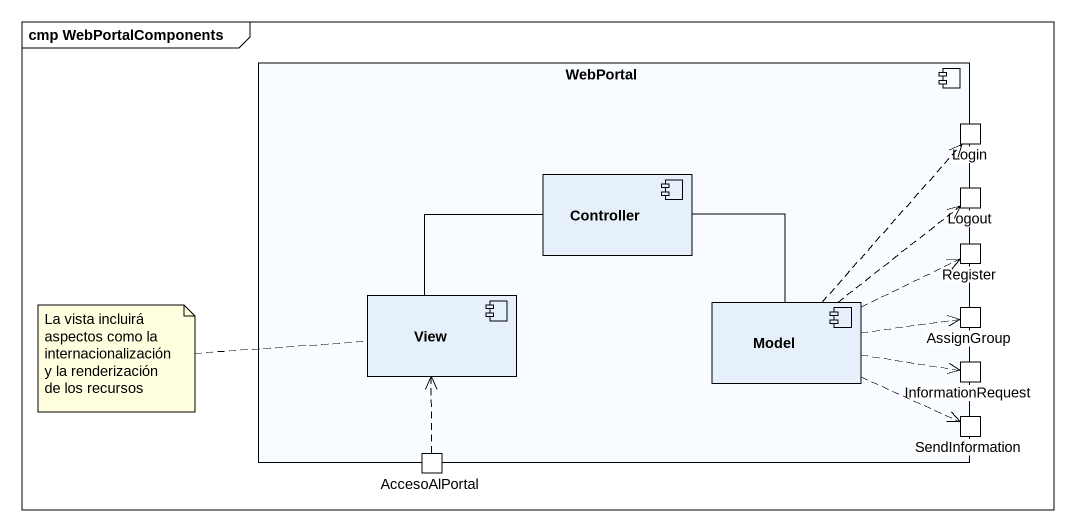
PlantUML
@startuml
mainframe cmp WebPortalComponents
component WebPortal {
  port Login
  component Controller
  port Logout
  port Register
  component View
  component Model
  port AssignGroup
  port InformationRequest
  port AccesoAlPortal
  port SendInformation
}
Controller -- View
Controller -- Model
Model .up.> Login
Model .up.> Logout
Model .right.> Register
Model .right.> AssignGroup
Model .right.> InformationRequest
Model .right.> SendInformation
AccesoAlPortal .up.> View
note left of View : La vista incluirá aspectos como la internacionalización y la renderización de los recursos
@enduml
